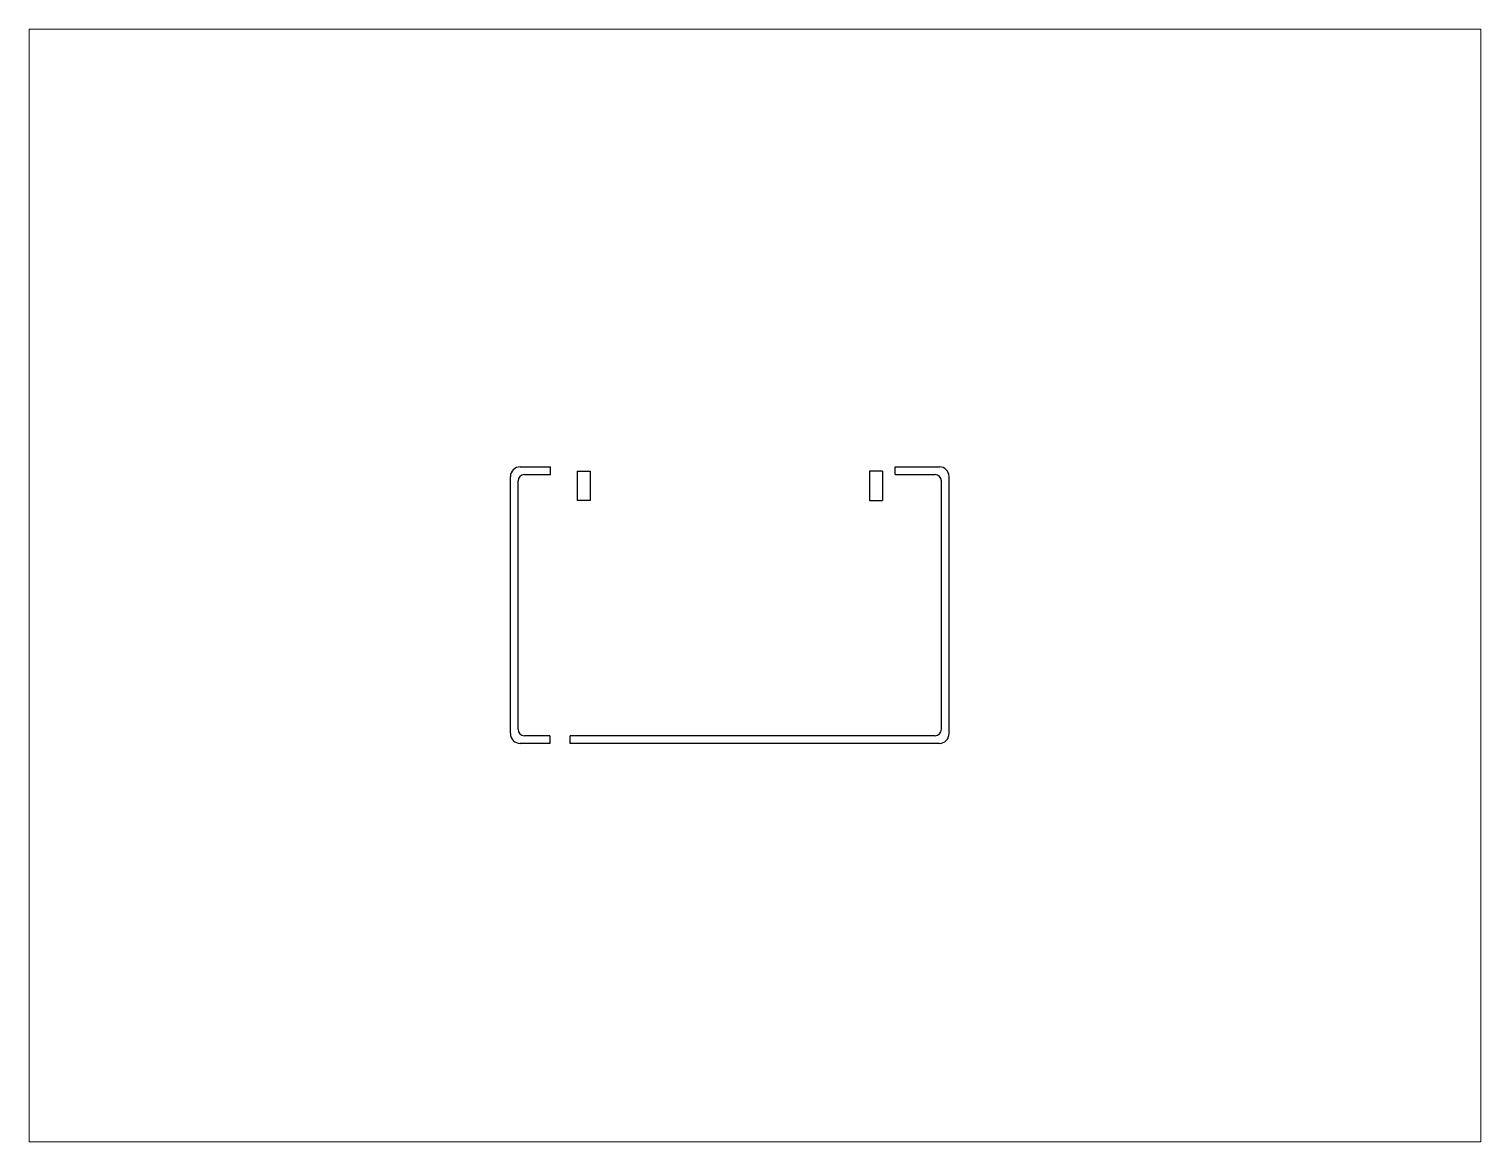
# Paper-space layout 'Layout1' of a CAD drawing. Extents: x 1.07 to 9.63, y 0.82 to 7.38.
# The model-space entities are those that its viewports show. They can reach past a viewport. Long polylines and large blocks are cut down to what shows.
import ezdxf

# ---------------------------------------------------------------- set-up
doc = ezdxf.new("R2010")
doc.units = 0
doc.header["$MEASUREMENT"] = 0
for name, color, linetype in [('COVER_EDGE', 231, 'CONTINUOUS'), ('LOCK_RELEASE', 193, 'CONTINUOUS'), ('Z-GARBAGE', 223, 'CONTINUOUS')]:
    doc.layers.add(name, color=color, linetype=linetype)

msp = doc.modelspace()

# ---------------------------------------------------------------- linework, layer by layer
at = {"layer": 'COVER_EDGE'}
for p, q in [((-28.7, 95.35), (-19.3, 95.35)), ((87.5, 95.35), (101.15, 95.35)), ((-27.35, 93), (-19.3, 93)), ((87.5, 93), (99.8, 93)), ((101.8, 14.1), (101.8, 91)), ((104.15, 12.75), (104.15, 92.35))]:
    msp.add_line(p, q, dxfattribs=at)
at = {"layer": 'COVER_EDGE', "linetype": 'Continuous'}
for p, q in [((-19.3, 93), (-19.3, 95.35)), ((87.5, 93), (87.5, 95.35)), ((-31.7, 12.75), (-31.7, 92.35)), ((-29.35, 14.1), (-29.35, 91)), ((-19.5, 9.75), (-28.7, 9.75)), ((-19.5, 12.1), (-27.35, 12.1)), ((-19.5, 12.1), (-19.5, 9.75)), ((99.8, 12.1), (-13.2, 12.1)), ((-13.2, 9.75), (-13.2, 12.1)), ((101.15, 9.75), (-13.2, 9.75))]:
    msp.add_line(p, q, dxfattribs=at)
for centre, radius, start, end in [((-28.7, 92.35), 3, 90, 180), ((-27.35, 91), 2, 90, 180), ((-27.35, 14.1), 2, 180, 270), ((99.8, 14.1), 2, 270, 0), ((-28.7, 12.75), 3, 180, 270), ((101.15, 12.75), 3, 270, 0)]:
    msp.add_arc(centre, radius, start, end, dxfattribs=at)
at = {"layer": 'COVER_EDGE'}
for centre, radius in [((101.15, 92.35), 3), ((99.8, 91), 2)]:
    msp.add_arc(centre, radius, 0, 90, dxfattribs=at)
at = {"layer": 'LOCK_RELEASE', "linetype": 'Continuous'}
for p, q in [((-11.05, 94), (-11.05, 84.9)), ((-11.05, 94), (-7.05, 94)), ((-7.05, 94), (-7.05, 84.9)), ((79.5, 94), (79.5, 84.9)), ((83.5, 94), (79.5, 94)), ((83.5, 94), (83.5, 84.9)), ((-7.05, 84.9), (-11.05, 84.9)), ((79.5, 84.9), (83.5, 84.9))]:
    msp.add_line(p, q, dxfattribs=at)

psp = doc.layouts.get("Layout1")

# ---------------------------------------------------------------- viewports
at = {"layer": 'Z-GARBAGE', "linetype": 'Continuous'}
psp.add_viewport(center=(5.3507, 4.1007), size=(8.5611, 6.561111), view_center_point=(44.0433, 58.627), view_height=344.612699, dxfattribs=at)

doc.saveas('drawing.dxf')
